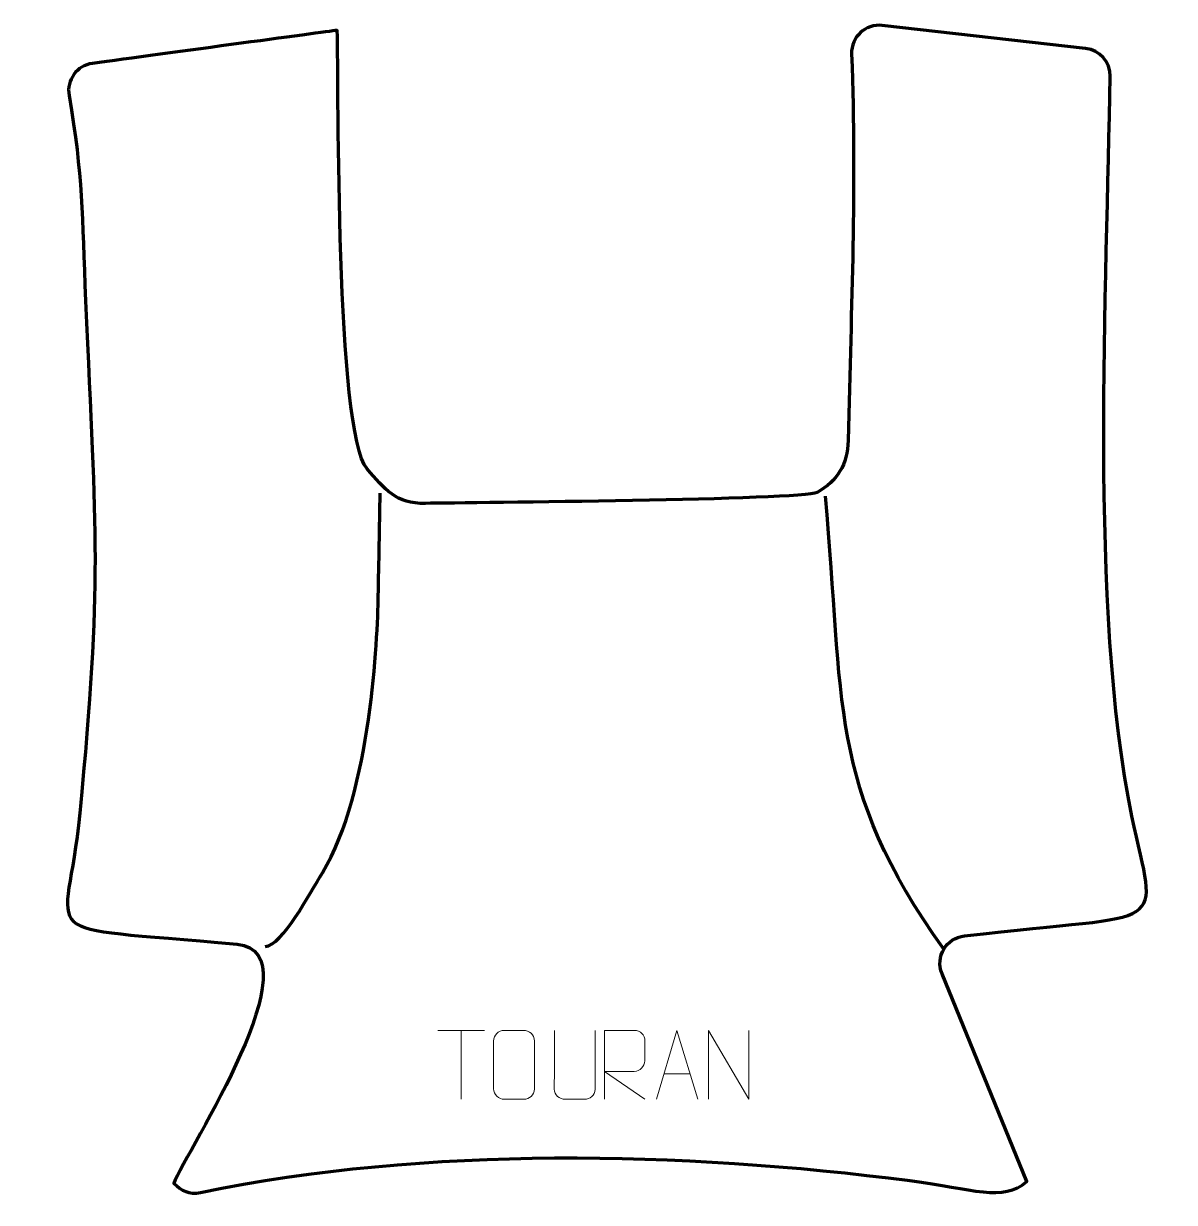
# Model space of a CAD drawing. Header units: millimetres. Extents: x 809 to 1226, y -206 to 222.
import ezdxf

# ---------------------------------------------------------------- set-up
doc = ezdxf.new("R2010")
doc.units = ezdxf.units.MM
doc.header["$MEASUREMENT"] = 0
doc.layers.add('layer 1', color=7, linetype='Continuous')
doc.layers.add('layer 2', color=7, linetype='Continuous')

msp = doc.modelspace()

# ---------------------------------------------------------------- linework, layer by layer
at = {"layer": 'layer 1', "color": 250, "lineweight": 9}
for points in [[(959.1332, -143.2147), (959.1332, -143.2147), (976.1204, -143.2147), (976.1204, -143.2147)], [(967.627, -168.1447), (967.627, -168.1447), (967.627, -143.1912), (967.627, -143.1912)], [(1041.1193, -158.8916), (1041.1193, -158.8916), (1050.615, -158.8916), (1050.615, -158.8916)]]:
    msp.add_open_spline(points, degree=3, dxfattribs=at)
for points, knots in [([(983.2746, -143.1917), (985.6003, -143.1917), (987.9264, -143.1917), (990.2525, -143.1917), (990.2525, -143.1917), (992.1991, -143.1561), (994.1905, -144.6477), (994.2172, -147.0853), (994.2172, -147.0853), (994.2168, -152.8322), (994.2168, -158.5795), (994.2172, -164.3272), (994.2172, -164.3272), (994.0774, -166.6506), (992.4002, -168.1302), (990.2525, -168.141), (990.2525, -168.141), (987.9206, -168.1406), (985.5887, -168.1406), (983.2572, -168.141), (983.2572, -168.141), (981.3322, -168.2464), (979.3601, -166.3619), (979.3713, -164.3446), (979.3713, -164.3446), (979.3716, -158.5745), (979.3716, -152.8048), (979.3713, -147.0355), (979.3713, -147.0355), (979.3755, -144.8974), (981.1222, -143.1782), (983.2746, -143.1917)], [0, 0, 0, 0, 0.11111111, 0.11111111, 0.11111111, 0.11111111, 0.22222222, 0.22222222, 0.22222222, 0.22222222, 0.33333333, 0.33333333, 0.33333333, 0.33333333, 0.44444444, 0.44444444, 0.44444444, 0.44444444, 0.55555556, 0.55555556, 0.55555556, 0.55555556, 0.66666667, 0.66666667, 0.66666667, 0.66666667, 0.77777778, 0.77777778, 0.77777778, 0.77777778, 1, 1, 1, 1]), ([(1016.1326, -143.1873), (1016.1322, -148.7268), (1016.228, -158.9286), (1016.2284, -164.469), (1016.2284, -164.469), (1016.0886, -166.7085), (1014.4114, -168.1347), (1012.2637, -168.1452), (1012.2637, -168.1452), (1009.9318, -168.1448), (1007.5999, -168.1448), (1005.2684, -168.1452), (1005.2684, -168.1452), (1003.3434, -168.2467), (1001.3713, -166.4302), (1001.3825, -164.4857), (1001.3825, -164.4857), (1001.3828, -158.9238), (1001.4782, -148.7484), (1001.4778, -143.1873)], [0, 0, 0, 0, 0.16666667, 0.16666667, 0.16666667, 0.16666667, 0.33333333, 0.33333333, 0.33333333, 0.33333333, 0.5, 0.5, 0.5, 0.5, 0.66666667, 0.66666667, 0.66666667, 0.66666667, 1, 1, 1, 1]), ([(1019.5352, -168.141), (1019.5352, -168.141), (1019.5352, -143.1875), (1019.5352, -143.1875), (1019.5352, -143.1875), (1023.13, -143.1875), (1026.7255, -143.1875), (1030.3207, -143.1875), (1030.3207, -143.1875), (1032.646, -143.2252), (1034.2033, -144.7152), (1034.1992, -147.0816), (1034.1992, -147.0816), (1034.1988, -149.1171), (1034.1988, -152.1765), (1034.1992, -154.2125), (1034.1992, -154.2125), (1034.1927, -156.088), (1032.3804, -158.0298), (1030.3709, -158.0489), (1030.3709, -158.0489), (1030.3709, -158.0489), (1019.5352, -158.0489), (1019.5352, -158.0489), (1019.5352, -158.0489), (1019.5352, -158.0489), (1034.1899, -168.141), (1034.1899, -168.141)], [0, 0, 0, 0, 0.125, 0.125, 0.125, 0.125, 0.25, 0.25, 0.25, 0.25, 0.375, 0.375, 0.375, 0.375, 0.5, 0.5, 0.5, 0.5, 0.625, 0.625, 0.625, 0.625, 0.75, 0.75, 0.75, 0.75, 1, 1, 1, 1]), ([(1038.3967, -168.141), (1038.3967, -168.141), (1045.7677, -143.1875), (1045.7677, -143.1875), (1045.7677, -143.1875), (1045.7677, -143.1875), (1053.3376, -168.141), (1053.3376, -168.141)], [0, 0, 0, 0, 0.33333333, 0.33333333, 0.33333333, 0.33333333, 1, 1, 1, 1]), ([(1057.2436, -168.141), (1057.2436, -168.141), (1057.2436, -143.1875), (1057.2436, -143.1875), (1057.2436, -143.1875), (1057.2436, -143.1875), (1071.8984, -168.141), (1071.8984, -168.141), (1071.8984, -168.141), (1071.8984, -168.141), (1071.8984, -143.1875), (1071.8984, -143.1875)], [0, 0, 0, 0, 0.25, 0.25, 0.25, 0.25, 0.5, 0.5, 0.5, 0.5, 1, 1, 1, 1])]:
    msp.add_open_spline(points, degree=3, knots=knots, dxfattribs=at)
at = {"layer": 'layer 2', "color": 230, "lineweight": 200}
msp.add_open_spline([(834.0694, 207.2422), (859.4495, 210.7092), (922.7638, 219.2211), (922.7638, 219.2211), (922.7638, 219.2211), (923.2866, 198.9419), (922.0995, 73.7966), (933.5645, 60.3202), (933.5645, 60.3202), (939.7975, 52.9937), (944.0626, 47.5827), (954.6954, 47.7955), (954.6954, 47.7955), (970.8812, 48.1194), (1091.3942, 48.9284), (1096.5621, 51.7994), (1096.5621, 51.7994), (1103.9213, 55.8879), (1107.6259, 61.8154), (1107.8252, 70.5921), (1107.8252, 70.5921), (1108.9865, 121.736), (1110.8962, 160.3099), (1109.0929, 210.6902), (1109.0929, 210.6902), (1108.8731, 216.8303), (1114.1051, 221.6751), (1120.2103, 220.9846), (1120.2103, 220.9846), (1120.2103, 220.9846), (1193.871, 212.6535), (1193.871, 212.6535), (1193.871, 212.6535), (1198.9989, 212.0735), (1202.8163, 207.7409), (1202.7462, 202.5808), (1202.7462, 202.5808), (1201.7212, 127.2402), (1195.0555, 9.5657), (1210.6798, -65.5319), (1210.6798, -65.5319), (1219.6515, -108.6544), (1226.0512, -99.9856), (1149.9522, -108.9183), (1149.9522, -108.9183), (1143.3578, -109.6924), (1139.3524, -116.4725), (1141.8568, -122.6219), (1141.8568, -122.6219), (1141.8568, -122.6219), (1172.5305, -197.9394), (1172.5305, -197.9394), (1172.5305, -197.9394), (1163.7932, -205.5117), (1153.1728, -200.5307), (1130.1971, -197.5866), (1130.1971, -197.5866), (1047.2861, -186.9625), (955.5926, -184.9345), (873.2378, -201.8897), (873.2378, -201.8897), (868.9116, -202.7804), (866.4336, -201.1622), (863.4969, -198.645), (863.4969, -198.645), (868.3162, -186.5967), (915.6609, -114.7571), (886.514, -111.946), (886.514, -111.946), (809.1076, -104.4804), (824.8616, -113.258), (829.4776, -64.5142), (829.4776, -64.5142), (837.5434, 20.6589), (835.4003, 34.5005), (831.5703, 121.148), (831.5703, 121.148), (830.171, 152.8043), (830.67, 166.1218), (825.5696, 195.6312), (825.5696, 195.6312), (824.5998, 201.242), (828.4278, 206.4712), (834.0694, 207.2422)], degree=3, knots=[0, 0, 0, 0, 0.04545455, 0.04545455, 0.04545455, 0.04545455, 0.09090909, 0.09090909, 0.09090909, 0.09090909, 0.13636364, 0.13636364, 0.13636364, 0.13636364, 0.18181818, 0.18181818, 0.18181818, 0.18181818, 0.22727273, 0.22727273, 0.22727273, 0.22727273, 0.27272727, 0.27272727, 0.27272727, 0.27272727, 0.31818182, 0.31818182, 0.31818182, 0.31818182, 0.36363636, 0.36363636, 0.36363636, 0.36363636, 0.40909091, 0.40909091, 0.40909091, 0.40909091, 0.45454545, 0.45454545, 0.45454545, 0.45454545, 0.5, 0.5, 0.5, 0.5, 0.54545455, 0.54545455, 0.54545455, 0.54545455, 0.59090909, 0.59090909, 0.59090909, 0.59090909, 0.63636364, 0.63636364, 0.63636364, 0.63636364, 0.68181818, 0.68181818, 0.68181818, 0.68181818, 0.72727273, 0.72727273, 0.72727273, 0.72727273, 0.77272727, 0.77272727, 0.77272727, 0.77272727, 0.81818182, 0.81818182, 0.81818182, 0.81818182, 0.86363636, 0.86363636, 0.86363636, 0.86363636, 0.90909091, 0.90909091, 0.90909091, 0.90909091, 1, 1, 1, 1], dxfattribs=at)
at = {"layer": 'layer 2', "color": 142, "lineweight": 200}
msp.add_open_spline([(896.6879, -112.8284), (902.8468, -112.2125), (912.7751, -93.6911), (917.3788, -86.069), (917.3788, -86.069), (935.1533, -56.6407), (937.3368, -0.8024), (937.6171, 14.1952), (937.6171, 14.1952), (937.8499, 26.6521), (938.0828, 39.1091), (938.3157, 51.5661)], degree=3, knots=[0, 0, 0, 0, 0.25, 0.25, 0.25, 0.25, 0.5, 0.5, 0.5, 0.5, 1, 1, 1, 1], dxfattribs=at)
msp.add_open_spline([(1142.4925, -113.7544), (1100.142, -54.6312), (1106.4862, -23.4976), (1099.6123, 50.4141)], degree=3, dxfattribs=at)

doc.saveas('drawing.dxf')
